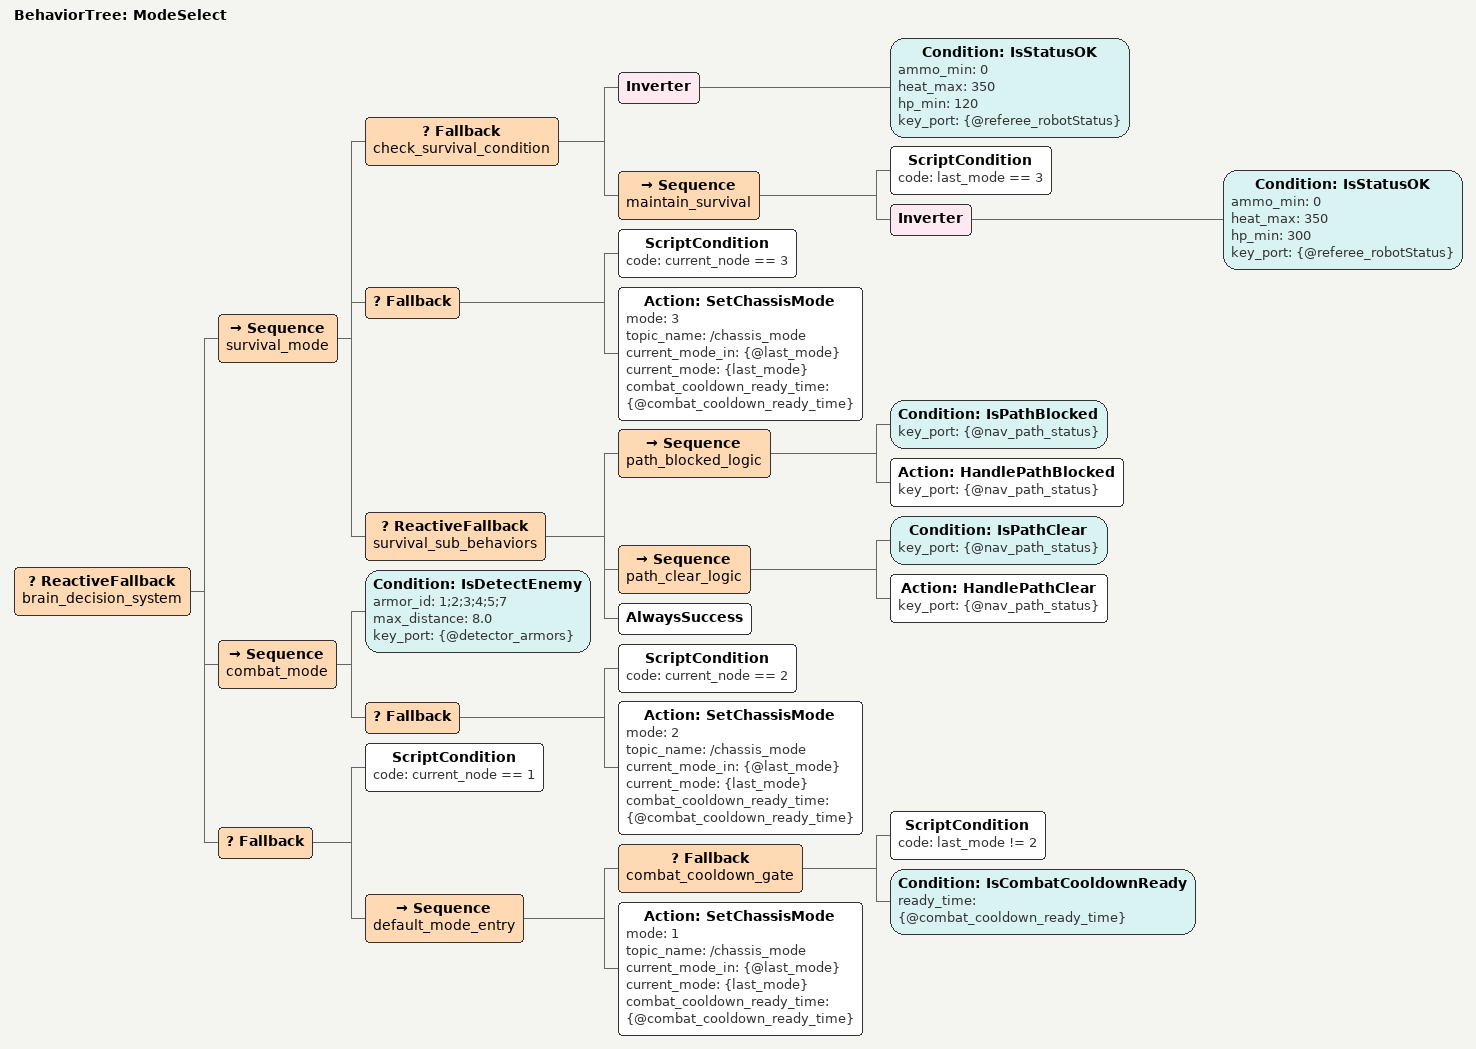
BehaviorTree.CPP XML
<?xml version="1.0" encoding="UTF-8"?>
<root BTCPP_format="4">
  <BehaviorTree ID="ModeSelect">
    <ReactiveFallback name="brain_decision_system">
      <Sequence name="survival_mode">
        <Fallback name="check_survival_condition">
          <Inverter>
            <Condition ID="IsStatusOK"
                       ammo_min="0"
                       heat_max="350"
                       hp_min="120"
                       key_port="{@referee_robotStatus}"/>
          </Inverter>
          <Sequence name="maintain_survival">
            <ScriptCondition code="last_mode == 3"/>
            <Inverter>
              <Condition ID="IsStatusOK"
                         ammo_min="0"
                         heat_max="350"
                         hp_min="300"
                         key_port="{@referee_robotStatus}"/>
            </Inverter>
          </Sequence>
        </Fallback>
        <Fallback>
          <ScriptCondition code="current_node == 3"/>
          <Action ID="SetChassisMode"
                  mode="3"
                  topic_name="/chassis_mode"
                  current_mode_in="{@last_mode}"
                  current_mode="{last_mode}"
                  combat_cooldown_ready_time="{@combat_cooldown_ready_time}"/>
        </Fallback>
        <ReactiveFallback name="survival_sub_behaviors">
          <Sequence name="path_blocked_logic">
            <Condition ID="IsPathBlocked"
                       key_port="{@nav_path_status}"/>
            <Action ID="HandlePathBlocked"
                    key_port="{@nav_path_status}"/>
          </Sequence>
          <Sequence name="path_clear_logic">
            <Condition ID="IsPathClear"
                       key_port="{@nav_path_status}"/>
            <Action ID="HandlePathClear"
                    key_port="{@nav_path_status}"/>
          </Sequence>
          <AlwaysSuccess/>
        </ReactiveFallback>
      </Sequence>
      <Sequence name="combat_mode">
        <Condition ID="IsDetectEnemy"
                   armor_id="1;2;3;4;5;7"
                   max_distance="8.0"
                   key_port="{@detector_armors}"/>
        <Fallback>
          <ScriptCondition code="current_node == 2"/>
          <Action ID="SetChassisMode"
                  mode="2"
                  topic_name="/chassis_mode"
                  current_mode_in="{@last_mode}"
                  current_mode="{last_mode}"
                  combat_cooldown_ready_time="{@combat_cooldown_ready_time}"/>
        </Fallback>
      </Sequence>
      <Fallback>
        <ScriptCondition code="current_node == 1"/>
        <Sequence name="default_mode_entry">
          <Fallback name="combat_cooldown_gate">
            <ScriptCondition code="last_mode != 2"/>
            <Condition ID="IsCombatCooldownReady"
                       ready_time="{@combat_cooldown_ready_time}"/>
          </Fallback>
          <Action ID="SetChassisMode"
                  mode="1"
                  topic_name="/chassis_mode"
                  current_mode_in="{@last_mode}"
                  current_mode="{last_mode}"
                  combat_cooldown_ready_time="{@combat_cooldown_ready_time}"/>
        </Sequence>
      </Fallback>
    </ReactiveFallback>
  </BehaviorTree>

</root>
